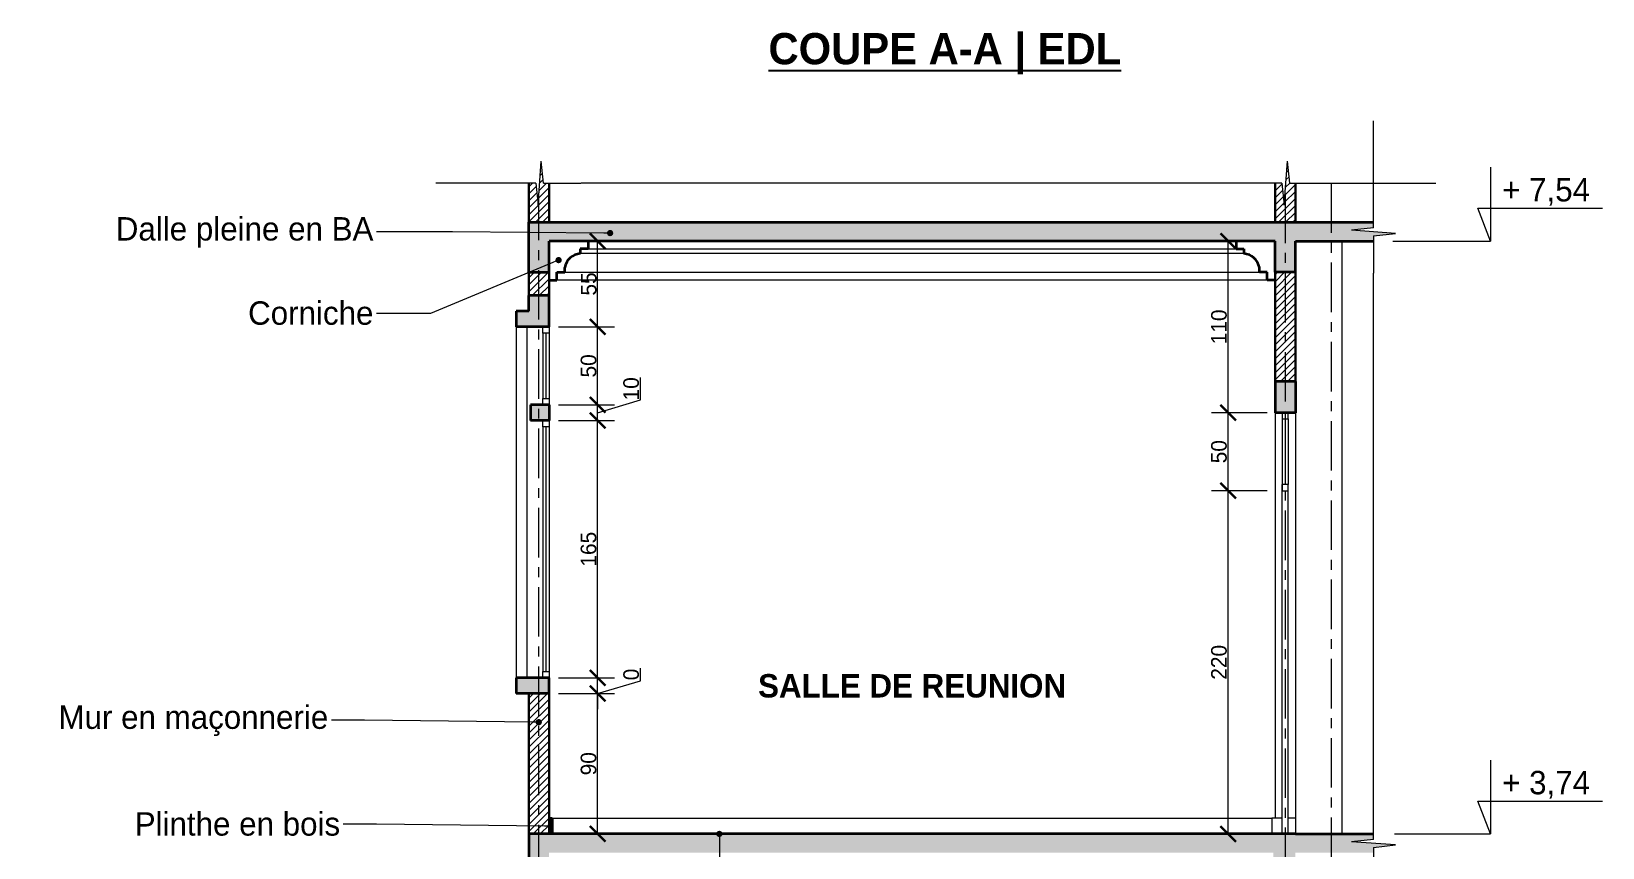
# Model space of a CAD drawing. Header units: centimetres. Extents: x -15293 to 11572, y -4790 to 2619.
# Drawn here: x 2392 to 3398, y 2096 to 2619 of the extents above; entities that cross this region are included whole.
import ezdxf
from ezdxf import colors
from ezdxf.entities.mleader import LeaderData, LeaderLine
from ezdxf.math import Vec2, Vec3

# ---------------------------------------------------------------- set-up
doc = ezdxf.new("R2010")
doc.units = ezdxf.units.CM
doc.linetypes.add('Axe', pattern=[1093.611073, 529.166651, -211.666656, 141.111112, -211.666656])
doc.linetypes.add('CENTER', pattern=[50.8, 31.75, -6.35, 6.35, -6.35])
doc.layers.get('0').update_dxf_attribs({"lineweight": 0})
for name, color, linetype, lineweight in [('Hachure', 7, 'Continuous', 30), ('Symbole de rupture', 6, 'Continuous', 0), ('TSJ_MENUISERIE', 150, 'Continuous', 15), ('TSJ_MUR', 1, 'Continuous', 30), ('TSJ_VUE', 5, 'Continuous', 13)]:
    doc.layers.add(name, color=color, linetype=linetype, lineweight=lineweight)
for name, color, linetype, lineweight, true_color in [('TSJ_AXE', 7, 'CENTER', 0, 0xb80000), ('TSJ_COUPE', 7, 'Continuous', 35, 0xff4747), ('TSJ_HACHURE', 7, 'Axe', 0, 0x969696)]:
    doc.layers.add(name, color=color, linetype=linetype, lineweight=lineweight, true_color=true_color)
doc.layers.add('TSJ_COTATION', color=144, linetype='Continuous')
doc.layers.add('TSJ_TEXTE', color=6, linetype='Continuous')
doc.styles.get("Standard").update_dxf_attribs({"font": 'GOTHIC.TTF'})
doc.dimstyles.new('ISO-25', dxfattribs={"dimtxt": 10, "dimasz": 10, "dimexe": 10.625, "dimexo": 5, "dimtad": 1, "dimtxsty": 'Standard', "dimblk": 'ARCHTICK', "dimcen": 8, "dimadec": 0, "dimazin": 0, "dimtfac": 1, "dimtmove": 0, "dimatfit": 3, "dimldrblk": 'ARCHTICK', "dimfxl": 25, "dimfxlon": 1, "dimlwd": 9, "dimlwe": 9, "dimarcsym": 0})

# ---------------------------------------------------------------- blocks, each defined once
blk = doc.blocks.new('_Dot')
at = {"color": 0, "linetype": 'ByBlock', "lineweight": -2}
blk.add_line((-0.5, 0), (-1, 0), dxfattribs=at)
at = {"color": 0, "linetype": 'ByBlock', "const_width": 0.5}
blk.add_lwpolyline([(-0.25, 0, 1), (0.25, 0, 1)], format="xyb", close=True, dxfattribs=at)
blk = doc.blocks.new('_ArchTick')
at = {"color": 0, "linetype": 'ByBlock', "const_width": 0.15}
blk.add_lwpolyline([(-0.5, -0.5), (0.5, 0.5)], dxfattribs=at)
blk = doc.blocks.new('*D359')
at = {"layer": 'Defpoints', "color": 0, "transparency": 16777216}
for p in [(2723.5, 2194.7), (2754.6, 2194.7), (2723.5, 2104.7)]:
    blk.add_point(p, dxfattribs=at)
at = {"layer": 'TSJ_COTATION', "color": 0, "lineweight": 9, "transparency": 16777216}
for p, q in [((2729.6, 2194.7), (2765.3, 2194.7)), ((2754.6, 2104.7), (2754.6, 2194.7)), ((2729.6, 2104.7), (2765.3, 2104.7))]:
    blk.add_line(p, q, dxfattribs=at)
at = {"layer": 'TSJ_COTATION', "color": 0, "lineweight": 9, "transparency": 16777216, "xscale": 10, "yscale": 10, "zscale": 10}
for p, rotation in [((2754.6, 2194.7), 90), ((2754.6, 2104.7), 270)]:
    blk.add_blockref('_ArchTick', p, dxfattribs=dict(at, rotation=rotation))
at = {"layer": 'TSJ_COTATION', "color": 0, "transparency": 16777216, "insert": (2748.8, 2149.7), "char_height": 10, "attachment_point": 5, "rotation": 90}
blk.add_mtext('90', dxfattribs=at)
blk = doc.blocks.new('*D352')
at = {"layer": 'Defpoints', "color": 0, "transparency": 16777216}
for p in [(2723.5, 2369.7), (2754.6, 2369.7), (2723.5, 2204.7)]:
    blk.add_point(p, dxfattribs=at)
at = {"layer": 'TSJ_COTATION', "color": 0, "lineweight": 9, "transparency": 16777216}
for p, q in [((2729.6, 2369.7), (2765.3, 2369.7)), ((2754.6, 2204.7), (2754.6, 2369.7)), ((2729.6, 2204.7), (2765.3, 2204.7))]:
    blk.add_line(p, q, dxfattribs=at)
at = {"layer": 'TSJ_COTATION', "color": 0, "lineweight": 9, "transparency": 16777216, "xscale": 10, "yscale": 10, "zscale": 10}
for p, rotation in [((2754.6, 2369.7), 90), ((2754.6, 2204.7), 270)]:
    blk.add_blockref('_ArchTick', p, dxfattribs=dict(at, rotation=rotation))
at = {"layer": 'TSJ_COTATION', "color": 0, "transparency": 16777216, "insert": (2748.8, 2287.2), "char_height": 10, "attachment_point": 5, "rotation": 90}
blk.add_mtext('165', dxfattribs=at)
blk = doc.blocks.new('*D353')
at = {"layer": 'Defpoints', "color": 0, "transparency": 16777216}
for p in [(2723.5, 2379.7), (2754.6, 2379.7), (2723.5, 2369.7)]:
    blk.add_point(p, dxfattribs=at)
at = {"layer": 'TSJ_COTATION', "color": 0, "lineweight": 9, "transparency": 16777216}
for p, q in [((2782, 2382.9), (2782, 2397.2)), ((2729.6, 2379.7), (2765.3, 2379.7)), ((2754.6, 2374.7), (2782, 2382.9)), ((2754.6, 2369.7), (2754.6, 2379.7)), ((2729.6, 2369.7), (2765.3, 2369.7))]:
    blk.add_line(p, q, dxfattribs=at)
at = {"layer": 'TSJ_COTATION', "color": 0, "lineweight": 9, "transparency": 16777216, "xscale": 10, "yscale": 10, "zscale": 10}
for p, rotation in [((2754.6, 2379.7), 90), ((2754.6, 2369.7), 270)]:
    blk.add_blockref('_ArchTick', p, dxfattribs=dict(at, rotation=rotation))
at = {"layer": 'TSJ_COTATION', "color": 0, "transparency": 16777216, "insert": (2776.1, 2390), "char_height": 10, "attachment_point": 5, "rotation": 90}
blk.add_mtext('10', dxfattribs=at)
blk = doc.blocks.new('*D354')
at = {"layer": 'Defpoints', "color": 0, "transparency": 16777216}
for p in [(2723.5, 2429.7), (2754.6, 2429.7), (2723.5, 2379.7)]:
    blk.add_point(p, dxfattribs=at)
at = {"layer": 'TSJ_COTATION', "color": 0, "lineweight": 9, "transparency": 16777216}
for p, q in [((2729.6, 2429.7), (2765.3, 2429.7)), ((2754.6, 2379.7), (2754.6, 2429.7)), ((2729.6, 2379.7), (2765.3, 2379.7))]:
    blk.add_line(p, q, dxfattribs=at)
at = {"layer": 'TSJ_COTATION', "color": 0, "lineweight": 9, "transparency": 16777216, "xscale": 10, "yscale": 10, "zscale": 10}
for p, rotation in [((2754.6, 2429.7), 90), ((2754.6, 2379.7), 270)]:
    blk.add_blockref('_ArchTick', p, dxfattribs=dict(at, rotation=rotation))
at = {"layer": 'TSJ_COTATION', "color": 0, "transparency": 16777216, "insert": (2748.8, 2404.7), "char_height": 10, "attachment_point": 5, "rotation": 90}
blk.add_mtext('50', dxfattribs=at)
blk = doc.blocks.new('*D355')
at = {"layer": 'Defpoints', "color": 0, "transparency": 16777216}
for p in [(2723.5, 2484.7), (2754.6, 2484.7), (2723.5, 2429.7)]:
    blk.add_point(p, dxfattribs=at)
at = {"layer": 'TSJ_COTATION', "color": 0, "lineweight": 9, "transparency": 16777216}
for p, q in [((2729.6, 2484.7), (2765.3, 2484.7)), ((2754.6, 2429.7), (2754.6, 2484.7)), ((2729.6, 2429.7), (2765.3, 2429.7))]:
    blk.add_line(p, q, dxfattribs=at)
at = {"layer": 'TSJ_COTATION', "color": 0, "lineweight": 9, "transparency": 16777216, "xscale": 10, "yscale": 10, "zscale": 10}
for p, rotation in [((2754.6, 2484.7), 90), ((2754.6, 2429.7), 270)]:
    blk.add_blockref('_ArchTick', p, dxfattribs=dict(at, rotation=rotation))
at = {"layer": 'TSJ_COTATION', "color": 0, "transparency": 16777216, "insert": (2748.9, 2457.2), "char_height": 10, "attachment_point": 5, "rotation": 90}
blk.add_mtext('55', dxfattribs=at)
blk = doc.blocks.new('*D360')
at = {"layer": 'Defpoints', "color": 0, "transparency": 16777216}
for p in [(2723.5, 2194.7), (2723.5, 2194.7), (2754.6, 2194.7)]:
    blk.add_point(p, dxfattribs=at)
at = {"layer": 'TSJ_COTATION', "color": 0, "lineweight": 9, "transparency": 16777216}
for p, q in [((2754.6, 2194.7), (2754.6, 2204.7)), ((2782, 2202.9), (2782, 2211)), ((2729.6, 2194.7), (2765.3, 2194.7)), ((2729.6, 2194.7), (2765.3, 2194.7)), ((2754.6, 2194.7), (2782, 2202.9)), ((2754.6, 2194.7), (2754.6, 2184.7))]:
    blk.add_line(p, q, dxfattribs=at)
at = {"layer": 'TSJ_COTATION', "color": 0, "lineweight": 9, "transparency": 16777216, "xscale": 10, "yscale": 10, "zscale": 10}
for rotation in [90, 270]:
    blk.add_blockref('_ArchTick', (2754.6, 2194.7), dxfattribs=dict(at, rotation=rotation))
at = {"layer": 'TSJ_COTATION', "color": 0, "transparency": 16777216, "insert": (2776.1, 2206.9), "char_height": 10, "attachment_point": 5, "rotation": 90}
blk.add_mtext('0', dxfattribs=at)
blk = doc.blocks.new('*D356')
at = {"layer": 'Defpoints', "color": 0, "transparency": 16777216}
for p in [(3158.5, 2324.7), (3193, 2324.7), (3188.5, 2104.7)]:
    blk.add_point(p, dxfattribs=at)
at = {"layer": 'TSJ_COTATION', "color": 0, "lineweight": 9, "transparency": 16777216}
for p, q in [((3183.5, 2324.7), (3147.9, 2324.7)), ((3158.5, 2104.7), (3158.5, 2324.7)), ((3183.5, 2104.7), (3147.9, 2104.7))]:
    blk.add_line(p, q, dxfattribs=at)
at = {"layer": 'TSJ_COTATION', "color": 0, "lineweight": 9, "transparency": 16777216, "xscale": 10, "yscale": 10, "zscale": 10}
for p, rotation in [((3158.5, 2324.7), 90), ((3158.5, 2104.7), 270)]:
    blk.add_blockref('_ArchTick', p, dxfattribs=dict(at, rotation=rotation))
at = {"layer": 'TSJ_COTATION', "color": 0, "lineweight": 9, "transparency": 16777216, "insert": (3152.6, 2214.7), "char_height": 10, "attachment_point": 5, "rotation": 90}
blk.add_mtext('220', dxfattribs=at)
blk = doc.blocks.new('*D357')
at = {"layer": 'Defpoints', "color": 0, "transparency": 16777216}
for p in [(3158.5, 2374.7), (3188.5, 2374.7), (3193, 2324.7)]:
    blk.add_point(p, dxfattribs=at)
at = {"layer": 'TSJ_COTATION', "color": 0, "lineweight": 9, "transparency": 16777216}
for p, q in [((3183.5, 2374.7), (3147.9, 2374.7)), ((3158.5, 2324.7), (3158.5, 2374.7)), ((3183.5, 2324.7), (3147.9, 2324.7))]:
    blk.add_line(p, q, dxfattribs=at)
at = {"layer": 'TSJ_COTATION', "color": 0, "lineweight": 9, "transparency": 16777216, "xscale": 10, "yscale": 10, "zscale": 10}
for p, rotation in [((3158.5, 2374.7), 90), ((3158.5, 2324.7), 270)]:
    blk.add_blockref('_ArchTick', p, dxfattribs=dict(at, rotation=rotation))
at = {"layer": 'TSJ_COTATION', "color": 0, "lineweight": 9, "transparency": 16777216, "insert": (3152.6, 2349.7), "char_height": 10, "attachment_point": 5, "rotation": 90}
blk.add_mtext('50', dxfattribs=at)
blk = doc.blocks.new('*D358')
at = {"layer": 'Defpoints', "color": 0, "transparency": 16777216}
for p in [(3158.5, 2484.7), (3188.5, 2484.7), (3188.5, 2374.7)]:
    blk.add_point(p, dxfattribs=at)
at = {"layer": 'TSJ_COTATION', "color": 0, "lineweight": 9, "transparency": 16777216}
for p, q in [((3183.5, 2484.7), (3147.9, 2484.7)), ((3158.5, 2374.7), (3158.5, 2484.7)), ((3183.5, 2374.7), (3147.9, 2374.7))]:
    blk.add_line(p, q, dxfattribs=at)
at = {"layer": 'TSJ_COTATION', "color": 0, "lineweight": 9, "transparency": 16777216, "xscale": 10, "yscale": 10, "zscale": 10}
for p, rotation in [((3158.5, 2484.7), 90), ((3158.5, 2374.7), 270)]:
    blk.add_blockref('_ArchTick', p, dxfattribs=dict(at, rotation=rotation))
at = {"layer": 'TSJ_COTATION', "color": 0, "transparency": 16777216, "insert": (3152.6, 2429.7), "char_height": 10, "attachment_point": 5, "rotation": 90}
blk.add_mtext('110', dxfattribs=at)
blk = doc.blocks.new('Marque de rupture')
at = {"layer": 'Symbole de rupture', "lineweight": 20}
for p, q in [((0, -3.6), (0, 20.4)), ((0, -3.6), (-14.1, -5.1)), ((14.1, -7.1), (-14.1, -5.1)), ((0, -8.6), (14.1, -7.1)), ((0, -8.6), (0, -32.6))]:
    blk.add_line(p, q, dxfattribs=at)

msp = doc.modelspace()

# ---------------------------------------------------------------- hatches: boundary and pattern name
at = {"layer": 'Hachure', "true_color": 0xcd6928}
h = msp.add_hatch(color=32, dxfattribs=at)
h.dxf.hatch_style = 1
h.paths.add_polyline_path([(2725.5, 2114.715), (2723.5, 2114.715), (2723.5, 2104.715), (2725.5, 2104.715)])
at = {"layer": 'TSJ_HACHURE', "lineweight": 0, "true_color": 0xc7c8ca}
h = msp.add_hatch(dxfattribs=at)
h.set_pattern_fill('ANSI31', color=9)
h.set_pattern_definition([(45, (661.058, -243.9354), (-2.245064, 2.245064), [])])
h.paths.add_polyline_path([(2717, 1702.715), (2710.5, 1702.715), (2710.5, 1642.715), (2714.299, 1642.715), (2715.568, 1654.681), (2716.414, 1642.715), (2717, 1642.715)])
h.paths.add_polyline_path([(2730.5, 1702.715), (2717, 1702.715), (2717, 1642.715), (2730.5, 1642.715)])
h.paths.add_polyline_path([(3195, 1702.715), (3185, 1702.715), (3185, 1642.715), (3195, 1642.715)])
h.paths.add_polyline_path([(3205, 1702.715), (3195, 1702.715), (3195, 1642.715), (3205, 1642.715)])
h.paths.add_polyline_path([(3195, 2072.715), (3187.5, 2072.715), (3187.5, 1732.715), (3195, 1732.715)])
h.paths.add_polyline_path([(3201.5, 2072.715), (3195, 2072.715), (3195, 1732.715), (3201.5, 1732.715)])
h.paths.add_polyline_path([(2723.5, 2521.715), (2719.932, 2521.715), (2718.432, 2535.856), (2716.432, 2507.573), (2714.932, 2521.715), (2710.5, 2521.715), (2710.5, 2496.715), (2723.5, 2496.715)])
h.paths.add_polyline_path([(3201.5, 2521.715), (3197.932, 2521.715), (3196.432, 2535.856), (3194.432, 2507.573), (3192.932, 2521.715), (3188.5, 2521.715), (3188.5, 2496.715), (3201.5, 2496.715)])
h.paths.add_polyline_path([(2723.5, 2464.715), (2710.852, 2464.715), (2710.5, 2464.568), (2710.5, 2449.715), (2723.5, 2449.715)])
h.paths.add_polyline_path([(2723.5, 2194.715), (2710.5, 2194.715), (2710.5, 2104.715), (2723.5, 2104.715)])
h.paths.add_polyline_path([(3201.5, 2464.715), (3188.5, 2464.715), (3188.5, 2394.715), (3201.5, 2394.715)])
h.paths.add_polyline_path([(2710.5, 2464.568), (2710.852, 2464.715), (2710.5, 2464.715)])
h.paths.add_polyline_path([(2710.5, 1732.715), (2723.5, 1732.715), (2723.5, 2072.715), (2710.5, 2072.715)])
at = {"layer": 'TSJ_HACHURE', "true_color": 0xc7c8ca}
h = msp.add_hatch(color=9, dxfattribs=at)
h.dxf.hatch_style = 1
h.paths.add_polyline_path([(2717, 1732.715), (2710.5, 1732.715), (2710.5, 1702.715), (2717, 1702.715)])
h.paths.add_polyline_path([(2730.5, 1732.715), (2717, 1732.715), (2717, 1702.715), (2730.5, 1702.715)])
h.paths.add_polyline_path([(3195, 1732.715), (3185, 1732.715), (3185, 1702.715), (3195, 1702.715)])
h.paths.add_polyline_path([(3205, 1732.715), (3195, 1732.715), (3195, 1702.715), (3205, 1702.715)])
h.paths.add_polyline_path([(3195, 2092.715), (3187.5, 2092.715), (3187.5, 2072.715), (3195, 2072.715)], flags=17)
h.paths.add_polyline_path([(3201.5, 2092.715), (3195, 2092.715), (3195, 2072.715), (3201.5, 2072.715)], flags=17)
h.paths.add_polyline_path([(2723.5, 2449.715), (2710.5, 2449.715), (2710.5, 2439.715), (2702.5, 2439.715), (2702.5, 2429.715), (2723.5, 2429.715)])
h.paths.add_polyline_path([(2723.5, 2379.715), (2711.5, 2379.715), (2711.5, 2369.715), (2723.5, 2369.715)])
h.paths.add_polyline_path([(2723.5, 2204.715), (2702.5, 2204.715), (2702.5, 2194.715), (2723.5, 2194.715)])
h.paths.add_polyline_path([(3201.5, 2394.715), (3188.5, 2394.715), (3188.5, 2374.715), (3201.5, 2374.715)])
h.paths.add_polyline_path([(2723.5, 2484.715), (3188.5, 2484.715), (3188.5, 2464.715), (3201.5, 2464.715), (3201.5, 2484.715), (3251.5, 2484.715), (3251.5, 2488.147), (3265.642, 2489.647), (3237.358, 2491.647), (3251.5, 2493.147), (3251.5, 2496.715), (3201.5, 2496.715), (3188.5, 2496.715), (2710.5, 2496.715), (2710.5, 2464.715), (2723.5, 2464.715)])
h.paths.add_polyline_path([(2723.5, 2092.715), (3251.5, 2092.715), (3251.5, 2096.147), (3265.642, 2097.647), (3237.358, 2099.647), (3251.5, 2101.147), (3251.5, 2104.715), (3201.5, 2104.715), (3188.5, 2104.715), (2710.5, 2104.715), (2710.5, 2072.715), (2723.5, 2072.715)])

# ---------------------------------------------------------------- linework, layer by layer
at = {"layer": 'Symbole de rupture', "lineweight": 0}
for p, q in [((3251.5, 2517.147), (3251.5, 2561.715)), ((2690.932, 2521.715), (2650.932, 2521.715)), ((3168.932, 2521.715), (2743.932, 2521.715)), ((3221.932, 2521.715), (3291.5, 2521.715)), ((3251.5, 2125.147), (3251.5, 2464.147))]:
    msp.add_line(p, q, dxfattribs=at)
at = {"layer": 'TSJ_AXE'}
for p, q in [((3224.5, 2521.715), (3224.5, 1518.044)), ((2717, 1519.978), (2717, 2515.604)), ((3195, 2515.164), (3195, 1590.416))]:
    msp.add_line(p, q, dxfattribs=at)
at = {"layer": 'TSJ_COTATION', "lineweight": 9}
for p, q in [((3264.038, 2484.715), (3326.5, 2484.715)), ((3264.947, 2104.715), (3326.5, 2104.715))]:
    msp.add_line(p, q, dxfattribs=at)
for points in [[(3326.5, 2532.055), (3326.5, 2484.715), (3318.299, 2505.698), (3398.299, 2505.698)], [(3326.5, 2152.055), (3326.5, 2104.715), (3318.299, 2125.698), (3398.299, 2125.698)]]:
    msp.add_lwpolyline(points, dxfattribs=at)
at = {"layer": 'TSJ_COUPE'}
for p, q in [((2710.5, 2496.715), (3251.5, 2496.715)), ((2710.5, 2464.715), (2710.5, 2496.715)), ((2723.5, 2464.715), (2723.5, 2484.715)), ((3188.5, 2484.715), (2723.5, 2484.715)), ((2748.5, 2479.715), (2743.5, 2479.715)), ((2743.5, 2479.715), (2743.5, 2476.715)), ((2748.5, 2484.715), (2748.5, 2479.715)), ((3163.5, 2484.715), (3163.5, 2479.715)), ((3163.5, 2479.715), (3168.5, 2479.715)), ((3168.5, 2479.715), (3168.5, 2476.715)), ((3188.5, 2464.715), (3188.5, 2484.715)), ((3201.5, 2484.715), (3251.5, 2484.715)), ((3201.5, 2464.715), (3201.5, 2484.715)), ((2733.5, 2464.715), (2733.5, 2467.715)), ((3178.5, 2464.715), (3178.5, 2467.715)), ((2710.5, 2464.715), (2723.5, 2464.715)), ((2723.5, 2459.715), (2728.5, 2459.715)), ((2728.5, 2459.715), (2728.5, 2464.715)), ((2728.5, 2464.715), (2733.5, 2464.715)), ((3183.5, 2464.715), (3178.5, 2464.715)), ((3183.5, 2459.715), (3183.5, 2464.715)), ((3188.5, 2459.715), (3183.5, 2459.715)), ((3201.5, 2464.715), (3188.5, 2464.715)), ((2723.5, 2449.715), (2710.5, 2449.715)), ((2710.5, 2439.715), (2710.5, 2449.715)), ((2723.5, 2429.715), (2723.5, 2449.715)), ((2710.5, 2439.715), (2702.5, 2439.715)), ((2702.5, 2439.715), (2702.5, 2429.715)), ((2723.5, 2429.715), (2702.5, 2429.715)), ((3201.5, 2394.715), (3188.5, 2394.715)), ((3188.5, 2394.715), (3188.5, 2374.715)), ((3201.5, 2394.715), (3201.5, 2374.715)), ((2723.5, 2379.715), (2711.5, 2379.715)), ((2711.5, 2379.715), (2711.5, 2369.715)), ((2723.5, 2379.715), (2723.5, 2369.715)), ((2723.5, 2369.715), (2711.5, 2369.715)), ((3201.5, 2374.715), (3188.5, 2374.715)), ((2723.5, 2204.715), (2702.5, 2204.715)), ((2702.5, 2204.715), (2702.5, 2194.715)), ((2723.5, 2194.715), (2723.5, 2204.715)), ((2723.5, 2194.715), (2702.5, 2194.715)), ((2723.5, 2114.715), (2725.5, 2114.715)), ((2725.5, 2114.715), (2725.5, 2104.715)), ((3188.5, 2104.715), (2710.5, 2104.715)), ((2710.5, 2104.715), (2710.5, 2072.715)), ((3201.5, 2104.715), (3188.5, 2104.715)), ((3201.5, 2104.715), (3251.5, 2104.715))]:
    msp.add_line(p, q, dxfattribs=at)
for centre, start, end in [((2744.418, 2465.639), 94.738068, 169.236357), ((3167.582, 2465.639), 10.763643, 85.261932)]:
    msp.add_arc(centre, 11.114, start, end, dxfattribs=at)
at = {"layer": 'TSJ_MENUISERIE', "lineweight": 9}
for p, q in [((2719.5, 2425.715), (2719.5, 2383.715)), ((2723.5, 2425.715), (2723.5, 2383.715)), ((2719.5, 2365.715), (2719.5, 2208.715)), ((2721.5, 2365.715), (2721.5, 2208.715)), ((2723.5, 2365.715), (2723.5, 2208.715)), ((3193, 2370.715), (3193, 2328.715)), ((3195, 2370.715), (3195, 2328.715)), ((3197, 2370.715), (3197, 2328.715)), ((3193, 2104.715), (3193, 2328.715)), ((3197, 2104.715), (3197, 2328.715))]:
    msp.add_line(p, q, dxfattribs=at)
at = {"layer": 'TSJ_MENUISERIE', "lineweight": 20}
msp.add_line((2721.5, 2425.715), (2721.5, 2383.715), dxfattribs=at)
for points in [[(2723.5, 2425.715), (2719.5, 2425.715), (2719.5, 2429.715), (2723.5, 2429.715)], [(2723.5, 2379.715), (2719.5, 2379.715), (2719.5, 2383.715), (2723.5, 2383.715)]]:
    msp.add_lwpolyline(points, close=True, dxfattribs=at)
at = {"layer": 'TSJ_MENUISERIE', "lineweight": 9}
for points in [[(2723.5, 2365.715), (2719.5, 2365.715), (2719.5, 2369.715), (2723.5, 2369.715)], [(3197, 2374.715), (3193, 2374.715), (3193, 2370.715), (3197, 2370.715)], [(3197, 2328.715), (3193, 2328.715), (3193, 2324.715), (3197, 2324.715)], [(2723.5, 2204.715), (2719.5, 2204.715), (2719.5, 2208.715), (2723.5, 2208.715)]]:
    msp.add_lwpolyline(points, close=True, dxfattribs=at)
at = {"layer": 'TSJ_MUR'}
for p, q in [((2710.5, 2496.715), (2710.5, 2521.715)), ((2723.5, 2496.715), (2723.5, 2521.715)), ((3188.5, 2496.715), (3188.5, 2521.715)), ((3201.5, 2496.715), (3201.5, 2521.715)), ((2710.5, 2449.715), (2710.5, 2464.715)), ((2723.5, 2464.715), (2723.5, 2449.715)), ((3188.5, 2394.715), (3188.5, 2464.715)), ((3201.5, 2394.715), (3201.5, 2464.715)), ((2710.5, 2104.715), (2710.5, 2194.715)), ((2723.5, 2104.715), (2723.5, 2194.715))]:
    msp.add_line(p, q, dxfattribs=at)
at = {"layer": 'TSJ_VUE', "lineweight": 9}
for p, q in [((3168.5, 2476.715), (2743.5, 2476.715)), ((2748.5, 2479.715), (3163.5, 2479.715)), ((3231.5, 2104.715), (3231.5, 2484.715)), ((3183.5, 2459.715), (2728.5, 2459.715)), ((2733.5, 2464.715), (3178.5, 2464.715)), ((2702.5, 2429.715), (2702.5, 2204.715)), ((2709.5, 2204.715), (2709.5, 2429.715)), ((3188.5, 2374.715), (3188.5, 2114.715)), ((3201.5, 2374.715), (3201.5, 2104.715)), ((2725.5, 2114.715), (3186.5, 2114.715)), ((3186.5, 2114.715), (3186.5, 2104.715)), ((3193, 2114.715), (3186.5, 2114.715)), ((3201.5, 2114.715), (3197, 2114.715))]:
    msp.add_line(p, q, dxfattribs=at)

# ---------------------------------------------------------------- block references
at = {"rotation": 270}
for p in [(2723.5, 2521.715), (3201.5, 2521.715)]:
    msp.add_blockref('Marque de rupture', p, dxfattribs=at)
msp.add_blockref('Marque de rupture', (3251.5, 2104.715))
at = {"layer": 'Symbole de rupture', "lineweight": 0}
msp.add_blockref('Marque de rupture', (3251.5, 2496.715), dxfattribs=at)

# ---------------------------------------------------------------- texts
at = {"layer": 'TSJ_COTATION', "lineweight": 9, "char_height": 15, "attachment_point": 5}
for s, insert in [('\\pi-45,l60,t60;+ 7,54', (3354.619, 2516.222)), ('\\pi-45,l60,t60;+ 3,74', (3354.619, 2136.222))]:
    msp.add_mtext_dynamic_manual_height_columns(s, width=111.60365, gutter_width=12.5, heights=[0], dxfattribs=dict(at, insert=insert))
at = {"layer": 'TSJ_TEXTE', "attachment_point": 5}
for s, width, gutter_width, insert, char_height in [('{\\fCentury Gothic|b1|i0|c0|p34;\\LCOUPE A-A | EDL}', 495.82581, 0, (2977, 2604.792), 20), ('{\\fCentury Gothic|b1|i0|c0|p34;SALLE DE REUNION}', 210.39385, 12.5, (2956, 2199.544), 15)]:
    msp.add_mtext_dynamic_manual_height_columns(s, width=width, gutter_width=gutter_width, heights=[2.167], dxfattribs=dict(at, insert=insert, char_height=char_height))

# ---------------------------------------------------------------- dimensions: what is measured, and where the dimension line sits
at = {"layer": 'TSJ_COTATION'}
for base, p1, p2, angle, picture, middle in [((2754.638, 2484.715), (2723.5, 2429.715), (2723.5, 2484.715), 270, '*D355', (2748.887, 2457.215)), ((3158.5, 2484.715), (3188.5, 2374.715), (3188.5, 2484.715), 90, '*D358', (3152.624, 2429.715)), ((2754.638, 2429.715), (2723.5, 2379.715), (2723.5, 2429.715), 270, '*D354', (2748.761, 2404.715)), ((2754.638, 2379.715), (2723.5, 2369.715), (2723.5, 2379.715), 270, '*D353', (2776.078, 2383.535)), ((2754.638, 2369.715), (2723.5, 2204.715), (2723.5, 2369.715), 270, '*D352', (2748.761, 2287.215)), ((2754.637859152, 2194.714632687), (2723.500213486, 2194.714632687), (2723.500213486, 2194.714632687), 270, '*D360', (2776.078418295, 2203.534759302))]:
    dim = msp.add_linear_dim(base=base, p1=p1, p2=p2, angle=angle, dimstyle='ISO-25', override={"dimtmove": 1}, dxfattribs=at)
    dim.commit()
    dim.dimension.update_dxf_attribs({"geometry": picture, "text_midpoint": middle})
at = {"layer": 'TSJ_COTATION', "lineweight": 9}
dim = msp.add_linear_dim(base=(3158.5, 2374.715), p1=(3193, 2324.715), p2=(3188.5, 2374.715), angle=90, dimstyle='ISO-25', override={"dimtmove": 1}, dxfattribs=at)
dim.commit()
dim.dimension.update_dxf_attribs({"geometry": '*D357', "text_midpoint": (3152.624, 2349.715)})
dim = msp.add_linear_dim(base=(3158.5, 2324.715), p1=(3188.5, 2104.715), p2=(3193, 2324.715), angle=90, dimstyle='ISO-25', dxfattribs=at)
dim.commit()
dim.dimension.update_dxf_attribs({"geometry": '*D356', "text_midpoint": (3152.624, 2214.715)})
at = {"layer": 'TSJ_COTATION'}
dim = msp.add_aligned_dim(p1=(2723.5, 2104.715), p2=(2723.5, 2194.715), distance=-31.138, dimstyle='ISO-25', dxfattribs=at)
dim.commit()
dim.dimension.update_dxf_attribs({"geometry": '*D359', "text_midpoint": (2748.761, 2149.715)})

# ---------------------------------------------------------------- leaders
at = {"layer": 'TSJ_COTATION', "lineweight": 9}
ml = msp.add_multileader_mtext('Standard', dxfattribs=at)
ml.set_content('Dalle pleine en BA', color=256)
ml.set_leader_properties(lineweight=0)
ml.set_arrow_properties(name='DOT')
ml.build(insert=Vec2(0, 0))
ctx = ml.context
ctx.base_point, ctx.char_height, ctx.plane_origin = Vec3(2425.969, 2490.517), 15, Vec3(2898.217, 2492.994)
ctx.text_align_type = 2
notes = []
notes.append((ctx, [(1, (1, 1, 0), (2661.639, 2490.517), (-1, 0), 48.673, [(0, [(2762.563, 2489.834)], 0, [])])]))
ctx.mtext.insert, ctx.mtext.alignment, ctx.mtext.flow_direction = Vec3(2610.967, 2500.047), 3, 5
ml = msp.add_multileader_mtext('Standard', dxfattribs=at)
ml.set_content('Corniche', color=256)
ml.set_leader_properties(lineweight=0)
ml.set_arrow_properties(name='DOT')
ml.build(insert=Vec2(0, 0))
ctx = ml.context
ctx.base_point, ctx.char_height, ctx.plane_origin = Vec3(2517.498, 2438.383), 15, Vec3(2865.223, 2475.664)
ctx.text_align_type = 2
notes.append((ctx, [(1, (1, 1, 0), (2647.579, 2438.383), (-1, 0), 34.613, [(0, [(2729.569, 2472.504)], 0, [])])]))
ctx.mtext.insert, ctx.mtext.alignment, ctx.mtext.flow_direction = Vec3(2610.967, 2446.071), 3, 5
ml = msp.add_multileader_mtext('Standard', dxfattribs=at)
ml.set_content('Mur en maçonnerie', color=256)
ml.set_leader_properties(lineweight=0)
ml.set_arrow_properties(name='DOT')
ml.build(insert=Vec2(0, 0))
ctx = ml.context
ctx.base_point, ctx.char_height, ctx.plane_origin = Vec3(2382.088, 2177.605), 15, Vec3(2717.031, 2179.499)
ctx.text_align_type = 2
notes.append((ctx, [(1, (1, 1, 0), (2605.347, 2177.605), (-1, 0), 21.312, [(0, [(2716.881, 2176.339)], 0, [])])]))
ctx.mtext.insert, ctx.mtext.alignment, ctx.mtext.flow_direction = Vec3(2582.035, 2187.048), 3, 5
ml = msp.add_multileader_mtext('Standard', dxfattribs=at)
ml.set_content('Plinthe en bois', color=256)
ml.set_leader_properties(lineweight=0)
ml.set_arrow_properties(name='DOT')
ml.build(insert=Vec2(0, 0))
ctx = ml.context
ctx.base_point, ctx.char_height, ctx.plane_origin = Vec3(2445.476, 2110.981), 15, Vec3(2724.65, 2112.875)
ctx.text_align_type = 2
notes.append((ctx, [(1, (1, 1, 0), (2612.967, 2110.981), (-1, 0), 21.312, [(0, [(2724.5, 2109.715)], 0, [])])]))
ctx.mtext.insert, ctx.mtext.alignment, ctx.mtext.flow_direction = Vec3(2589.655, 2118.624), 3, 5
ml = msp.add_multileader_mtext('Standard', dxfattribs=at)
ml.set_content('Revêtement en parkex', color=256)
ml.set_leader_properties(lineweight=0)
ml.set_arrow_properties(name='DOT')
ml.build(insert=Vec2(0, 0))
ctx = ml.context
ctx.base_point, ctx.char_height, ctx.plane_origin = Vec3(2360.13, 2068.128), 15, Vec3(2724.65, 2069.7)
ctx.text_align_type = 2
notes.append((ctx, [(1, (1, 1, 0), (2832.555, 2068.128), (-1, 0), 238.49, [(0, [(2832.555, 2104.715)], 0, [])])]))
ctx.mtext.insert, ctx.mtext.alignment, ctx.mtext.flow_direction = Vec3(2592.065, 2077.657), 3, 5
for ctx, leaders in notes:
    for number, flags, end, landing, length, lines in leaders:
        leader = LeaderData()
        leader.index, (leader.has_last_leader_line, leader.has_dogleg_vector, leader.attachment_direction) = number, flags
        leader.last_leader_point, leader.dogleg_vector, leader.dogleg_length = Vec3(end), Vec3(landing), length
        for number, points, colour, breaks in lines:
            line = LeaderLine()
            line.index, line.vertices, line.color, line.breaks = number, Vec3.list(points), colors.encode_raw_color(colour), breaks
            leader.lines.append(line)
        ctx.leaders.append(leader)

doc.saveas('drawing.dxf')
